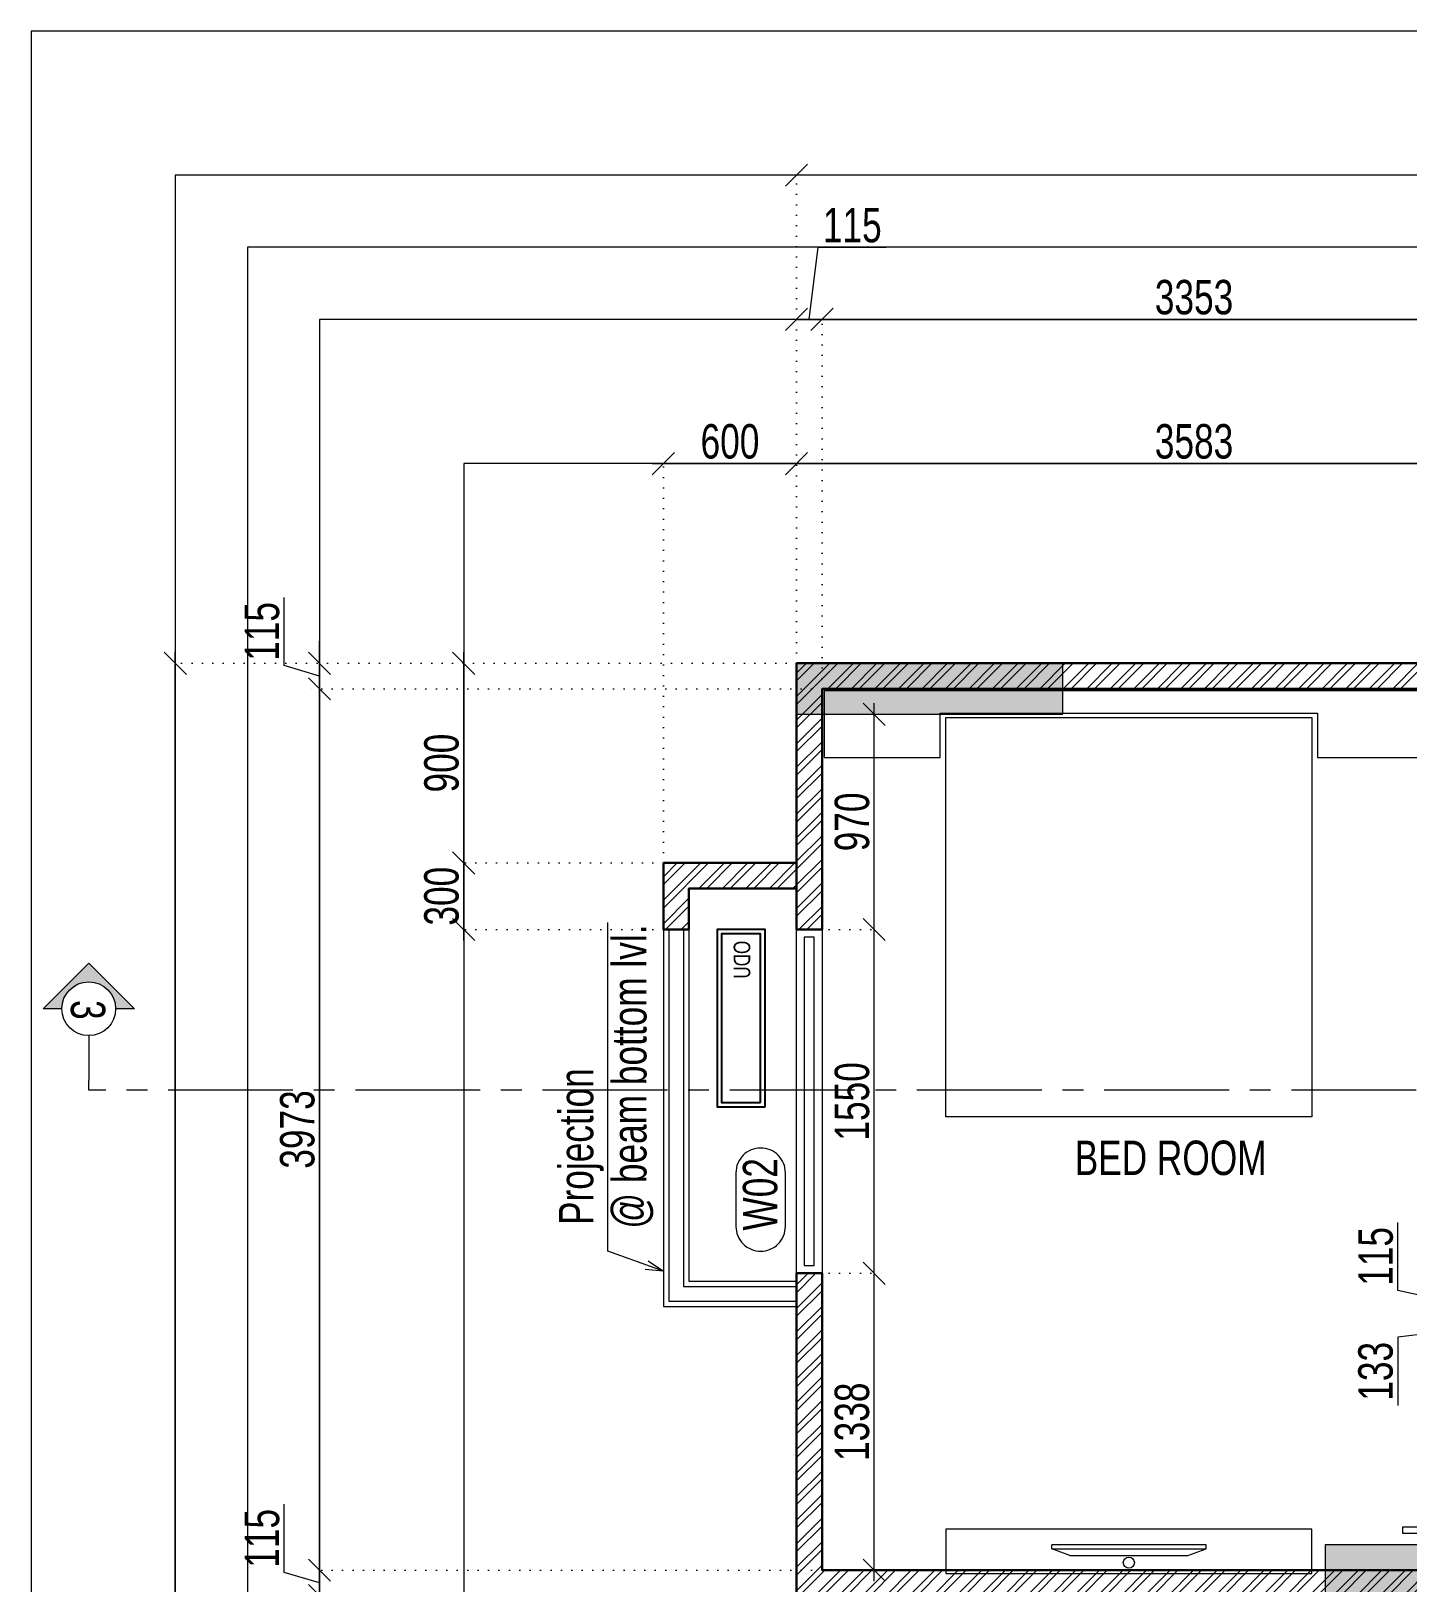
# Model space of a CAD drawing. Header units: inches. Extents: x 785882 to 928568, y 496782 to 576896.
# Drawn here: x 859836 to 866041, y 559058 to 566054 of the extents above; entities that cross this region are included whole.
import ezdxf
from ezdxf.enums import TextEntityAlignment as Align

# ---------------------------------------------------------------- set-up
doc = ezdxf.new("R2010")
doc.units = ezdxf.units.IN
doc.header["$LTSCALE"] = 750
doc.header["$MEASUREMENT"] = 0
for name, pattern in [('CENTER', [2, 1.25, -0.25, 0.25, -0.25]), ('CENTER2', [1.125, 0.75, -0.125, 0.125, -0.125]), ('DOT', [0.25, 0, -0.25]), ('HIDDEN', [0.375, 0.25, -0.125])]:
    doc.linetypes.add(name, pattern=pattern)
for name, color, linetype, lineweight in [('COLUMN', 5, 'Continuous', 13), ('DIMENSION WORKING-MSA', 222, 'Continuous', 13), ('DOOR-MSA', 50, 'Continuous', 13), ('ELE-01-MSA', 7, 'Continuous', 30), ('ELE-03-MSA', 145, 'Continuous', 18), ('FURNITURE-MSA', 251, 'Continuous', 5), ('SECTION LINE', 14, 'CENTER', 9), ('TEXT DETAIL-MSA', 212, 'Continuous', 13), ('TEXT ROOM NAME-MSA', 210, 'Continuous', 13), ('WALL HATCH-MSA', 251, 'Continuous', 9), ('WALL-MSA', 32, 'Continuous', 30), ('WINDOE NO-MAS', 4, 'Continuous', 9), ('WINDOW-MSA', 50, 'Continuous', 13)]:
    doc.layers.add(name, color=color, linetype=linetype, lineweight=lineweight)
doc.layers.add('ELE-02-MSA', color=4, linetype='Continuous')
doc.layers.add('R.C.C HATCH-MSA', color=250, linetype='Continuous')
doc.styles.add('125', font='swisscl.ttf', dxfattribs={"height": 125})
doc.styles.add('AR', font='swisscl.ttf')
doc.styles.add('ARIAL', font='swisscl.ttf', dxfattribs={"height": 360})
doc.styles.add('Arial Narrow', font='swisscl.ttf', dxfattribs={"height": 150})
doc.styles.add('Arial-Reg+0.8Sc', font='swisscl.ttf')
doc.styles.add('MtXpl_Swis721_LtCn_B', font='swisscl.ttf')
doc.dimstyles.new('100 K.T', dxfattribs={"dimtxt": 360, "dimasz": 80, "dimexe": 0.18, "dimexo": 0.0625, "dimgap": 1, "dimtad": 1, "dimdec": 0, "dimzin": 0, "dimdsep": 46, "dimtxsty": 'ARIAL', "dimblk": 'DOT', "dimcen": 0.09, "dimse1": 1, "dimse2": 1, "dimclrd": 50, "dimclrt": 256, "dimadec": 0, "dimazin": 0, "dimtfac": 1, "dimtdec": 0, "dimtofl": 0, "dimtmove": 1, "dimatfit": 0, "dimfxl": 1, "dimtolj": 1, "dimtzin": 0, "dimlwd": -1, "dimarcsym": 0})
doc.dimstyles.new('WORKING DIM', dxfattribs={"dimtxt": 155, "dimasz": 100, "dimexe": 50, "dimexo": 0, "dimgap": 20, "dimtad": 1, "dimdec": 0, "dimzin": 0, "dimdsep": 46, "dimtxsty": 'AR', "dimblk": 'OBLIQUE', "dimcen": 0.09, "dimdle": 50, "dimclrd": 256, "dimclre": 250, "dimclrt": 256, "dimadec": 0, "dimazin": 0, "dimtfac": 1, "dimtdec": 0, "dimtofl": 0, "dimtmove": 1, "dimatfit": 0, "dimfxl": 1, "dimtolj": 1, "dimtzin": 0, "dimlwd": -1, "dimlwe": -1, "dimarcsym": 0})
pattern_1 = [(45, (36976.4, 0), (-53.0330086, 53.0330086), []), (45, (37011.755, 0), (-53.0330086, 53.0330086), [])]

# ---------------------------------------------------------------- blocks, each defined once
blk = doc.blocks.new('A$Cbea8c011')
at = {"layer": 'ELE-02-MSA', "elevation": 0}
for points in [[(400, -108.3), (-400, -108.3), (-400, 108.3), (400, 108.3)], [(380, -88.3), (-380, -88.3), (-380, 88.3), (380, 88.3)]]:
    blk.add_lwpolyline(points, close=True, dxfattribs=at)
at = {"layer": 'TEXT DETAIL-MSA', "style": 'Arial Narrow'}
blk.add_text('ODU', height=75, dxfattribs=at).set_placement((-349.2, -41.5, 0))
blk = doc.blocks.new('BLOCK-G & H TYPICAL COLOUMN')
at = {"layer": 'R.C.C HATCH-MSA'}
h = blk.add_hatch(color=256, dxfattribs=at)
h.dxf.hatch_style = 1
h.paths.add_polyline_path([(172697.62, -104207.75), (172688.57, -104207.75), (172688.57, -104255), (172697.62, -104255)])
h.paths.add_polyline_path([(172327.12, -104207.75), (172336.18, -104207.75), (172336.18, -104255), (172327.12, -104255)])
h.paths.add_polyline_path([(172819.88, -104207.75), (172819.88, -104216.81), (172867.12, -104216.81), (172867.12, -104207.75)])
h.paths.add_polyline_path([(172204.87, -104207.75), (172204.87, -104216.81), (172157.62, -104216.81), (172157.62, -104207.75)])
h.paths.add_polyline_path([(172561.18, -104240.06), (172552.12, -104240.06), (172552.12, -104287.31), (172561.18, -104287.31)])
h.paths.add_polyline_path([(172463.57, -104240.06), (172472.62, -104240.06), (172472.62, -104287.31), (172463.57, -104287.31)])
h.paths.add_polyline_path([(172177.87, -104422.2), (172177.87, -104431.25), (172130.62, -104431.25), (172130.62, -104422.2)])
h.paths.add_polyline_path([(172894.12, -104422.2), (172894.12, -104431.25), (172846.88, -104431.25), (172846.88, -104422.2)])
h.paths.add_polyline_path([(172336.12, -104486.75), (172336.12, -104495.81), (172288.87, -104495.81), (172288.87, -104486.75)])
h.paths.add_polyline_path([(172202.62, -104543.75), (172202.62, -104552.81), (172155.37, -104552.81), (172155.37, -104543.75)])
h.paths.add_polyline_path([(172822.13, -104543.75), (172822.13, -104552.81), (172869.37, -104552.81), (172869.37, -104543.75)])
h.paths.add_polyline_path([(172516.9, -104495.81), (172507.85, -104495.81), (172507.85, -104448.56), (172516.9, -104448.56)])
h.paths.add_polyline_path([(172697.62, -104104.25), (172688.57, -104104.25), (172688.57, -104057.01), (172697.62, -104057.01)])
h.paths.add_polyline_path([(172327.12, -104104.25), (172336.18, -104104.25), (172336.18, -104057.01), (172327.12, -104057.01)])
h.paths.add_polyline_path([(172819.88, -104104.25), (172819.88, -104095.2), (172867.12, -104095.2), (172867.12, -104104.25)])
h.paths.add_polyline_path([(172204.87, -104104.25), (172204.87, -104095.2), (172157.62, -104095.2), (172157.62, -104104.25)])
h.paths.add_polyline_path([(172561.18, -104071.94), (172552.12, -104071.94), (172552.12, -104024.7), (172561.18, -104024.7)])
h.paths.add_polyline_path([(172463.57, -104071.94), (172472.62, -104071.94), (172472.62, -104024.7), (172463.57, -104024.7)])
h.paths.add_polyline_path([(172177.87, -103889.81), (172177.87, -103880.75), (172130.62, -103880.75), (172130.62, -103889.81)])
h.paths.add_polyline_path([(172894.12, -103889.81), (172894.12, -103880.75), (172846.88, -103880.75), (172846.88, -103889.81)])
h.paths.add_polyline_path([(172336.12, -103825.25), (172336.12, -103816.2), (172288.87, -103816.2), (172288.87, -103825.25)])
h.paths.add_polyline_path([(172202.62, -103768.25), (172202.62, -103759.2), (172155.37, -103759.2), (172155.37, -103768.25)])
h.paths.add_polyline_path([(172822.13, -103768.25), (172822.13, -103759.2), (172869.37, -103759.2), (172869.37, -103768.25)])
h.paths.add_polyline_path([(172516.9, -103816.2), (172507.85, -103816.2), (172507.85, -103863.44), (172516.9, -103863.44)])
h.paths.add_polyline_path([(172548.37, -103699.31), (172548.37, -103690.25), (172595.62, -103690.25), (172595.62, -103699.31)])
h.paths.add_polyline_path([(172476.37, -103699.31), (172476.37, -103690.25), (172429.13, -103690.25), (172429.13, -103699.31)])
h.paths.add_polyline_path([(172726.82, -103612.31), (172726.82, -103603.25), (172774.06, -103603.25), (172774.06, -103612.31)])
h.paths.add_polyline_path([(172297.93, -103612.31), (172297.93, -103603.25), (172250.69, -103603.25), (172250.69, -103612.31)])
h.paths.add_polyline_path([(172920.37, -103523.81), (172920.37, -103514.75), (172857.56, -103514.75), (172857.56, -103523.81)])
h.paths.add_polyline_path([(172104.37, -103523.81), (172104.37, -103514.75), (172167.19, -103514.75), (172167.19, -103523.81)])
h.paths.add_polyline_path([(172476.37, -103492.94), (172467.32, -103492.94), (172467.32, -103445.7), (172476.37, -103445.7)])
h.paths.add_polyline_path([(172548.37, -103492.94), (172557.43, -103492.94), (172557.43, -103445.7), (172548.37, -103445.7)])
h.paths.add_polyline_path([(172663.43, -103454.75), (172759.5, -103454.75), (172759.5, -103349.7), (172663.43, -103349.7), (172663.43, -103358.75), (172750.44, -103358.75), (172750.44, -103445.7), (172663.43, -103445.7)])
h.paths.add_polyline_path([(172361.32, -103454.75), (172265.25, -103454.75), (172265.25, -103349.7), (172361.32, -103349.7), (172361.32, -103358.75), (172274.31, -103358.75), (172274.31, -103445.7), (172361.32, -103445.7)])
h.paths.add_polyline_path([(172428.37, -103358.75), (172419.32, -103358.75), (172419.32, -103311.51), (172428.37, -103311.51)])
h.paths.add_polyline_path([(172428.37, -103132.74), (172419.32, -103132.74), (172419.32, -103179.99), (172428.37, -103179.99)])
h.paths.add_polyline_path([(172151.62, -103286.75), (172151.62, -103277.7), (172104.37, -103277.7), (172104.37, -103286.75)])
h.paths.add_polyline_path([(172245.43, -103162.74), (172245.43, -103153.68), (172198.19, -103153.68), (172198.19, -103162.74)])
h.paths.add_polyline_path([(172428.37, -103021.25), (172419.32, -103021.25), (172419.32, -103068.5), (172428.37, -103068.5)])
h.paths.add_polyline_path([(172245.43, -102997.25), (172236.37, -102997.25), (172236.37, -103044.5), (172245.43, -103044.5)])
h.paths.add_polyline_path([(172104.37, -102997.25), (172104.37, -103006.31), (172151.62, -103006.31), (172151.62, -102997.25)])
h.paths.add_polyline_path([(172596.37, -103358.75), (172605.43, -103358.75), (172605.43, -103311.51), (172596.37, -103311.51)])
h.paths.add_polyline_path([(172596.37, -103132.74), (172605.43, -103132.74), (172605.43, -103179.99), (172596.37, -103179.99)])
h.paths.add_polyline_path([(172873.13, -103286.75), (172873.13, -103277.7), (172920.37, -103277.7), (172920.37, -103286.75)])
h.paths.add_polyline_path([(172779.32, -103162.74), (172779.32, -103153.68), (172826.56, -103153.68), (172826.56, -103162.74)])
h.paths.add_polyline_path([(172596.37, -103021.25), (172605.43, -103021.25), (172605.43, -103068.5), (172596.37, -103068.5)])
h.paths.add_polyline_path([(172779.32, -102997.25), (172788.37, -102997.25), (172788.37, -103044.5), (172779.32, -103044.5)])
h.paths.add_polyline_path([(172920.37, -102997.25), (172920.37, -103006.31), (172873.13, -103006.31), (172873.13, -102997.25)])
h.paths.add_polyline_path([(172548.37, -104612.7), (172548.37, -104621.75), (172595.62, -104621.75), (172595.62, -104612.7)])
h.paths.add_polyline_path([(172476.37, -104612.7), (172476.37, -104621.75), (172429.13, -104621.75), (172429.13, -104612.7)])
h.paths.add_polyline_path([(172297.93, -104699.7), (172297.93, -104708.75), (172250.69, -104708.75), (172250.69, -104699.7)])
h.paths.add_polyline_path([(172104.37, -104788.2), (172104.37, -104797.25), (172167.19, -104797.25), (172167.19, -104788.2)])
h.paths.add_polyline_path([(172726.82, -104699.7), (172726.82, -104708.75), (172774.06, -104708.75), (172774.06, -104699.7)])
h.paths.add_polyline_path([(172920.37, -104788.2), (172920.37, -104797.25), (172857.56, -104797.25), (172857.56, -104788.2)])
h.paths.add_polyline_path([(172476.37, -104819.06), (172467.32, -104819.06), (172467.32, -104866.31), (172476.37, -104866.31)])
h.paths.add_polyline_path([(172548.37, -104819.06), (172557.43, -104819.06), (172557.43, -104866.31), (172548.37, -104866.31)])
h.paths.add_polyline_path([(172663.43, -104857.25), (172759.5, -104857.25), (172759.5, -104962.31), (172663.43, -104962.31), (172663.43, -104953.25), (172750.44, -104953.25), (172750.44, -104866.31), (172663.43, -104866.31)])
h.paths.add_polyline_path([(172361.32, -104857.25), (172265.25, -104857.25), (172265.25, -104962.31), (172361.32, -104962.31), (172361.32, -104953.25), (172274.31, -104953.25), (172274.31, -104866.31), (172361.32, -104866.31)])
h.paths.add_polyline_path([(172428.37, -104953.25), (172419.32, -104953.25), (172419.32, -105000.5), (172428.37, -105000.5)])
h.paths.add_polyline_path([(172428.37, -105178.31), (172419.32, -105178.31), (172419.32, -105131.06), (172428.37, -105131.06)])
h.paths.add_polyline_path([(172151.62, -105025.25), (172151.62, -105034.31), (172104.37, -105034.31), (172104.37, -105025.25)])
h.paths.add_polyline_path([(172245.43, -105072.5), (172236.37, -105072.5), (172236.37, -105025.25), (172245.43, -105025.25)])
h.paths.add_polyline_path([(172428.37, -105290.75), (172419.32, -105290.75), (172419.32, -105243.51), (172428.37, -105243.51)])
h.paths.add_polyline_path([(172245.43, -105314.75), (172236.37, -105314.75), (172236.37, -105267.51), (172245.43, -105267.51)])
h.paths.add_polyline_path([(172104.37, -105277.35), (172113.43, -105277.35), (172113.43, -105314.75), (172104.37, -105314.75)])
h.paths.add_polyline_path([(172596.37, -104953.25), (172605.43, -104953.25), (172605.43, -105000.5), (172596.37, -105000.5)])
h.paths.add_polyline_path([(172596.37, -105178.31), (172605.43, -105178.31), (172605.43, -105131.06), (172596.37, -105131.06)])
h.paths.add_polyline_path([(172873.13, -105025.25), (172873.13, -105034.31), (172920.37, -105034.31), (172920.37, -105025.25)])
h.paths.add_polyline_path([(172788.37, -105025.25), (172779.32, -105025.25), (172779.32, -105072.5), (172788.37, -105072.5)])
h.paths.add_polyline_path([(172596.37, -105290.75), (172605.43, -105290.75), (172605.43, -105243.51), (172596.37, -105243.51)])
h.paths.add_polyline_path([(172779.32, -105314.75), (172788.37, -105314.75), (172788.37, -105267.51), (172779.32, -105267.51)])
h.paths.add_polyline_path([(172911.32, -105314.75), (172920.37, -105314.75), (172920.37, -105277.35), (172911.32, -105277.35)])
h.paths.add_polyline_path([(172688.63, -104486.75), (172688.63, -104495.81), (172735.87, -104495.81), (172735.87, -104486.75)])
h.paths.add_polyline_path([(172688.63, -103825.25), (172688.63, -103816.2), (172735.87, -103816.2), (172735.87, -103825.25)])
at = {"layer": 'COLUMN'}
for points in [[(172104.37, -102997.25), (172104.37, -103006.31), (172151.62, -103006.31), (172151.62, -102997.25)], [(172245.43, -103162.74), (172245.43, -103153.68), (172198.19, -103153.68), (172198.19, -103162.74)]]:
    blk.add_lwpolyline(points, close=True, dxfattribs=at)
blk = doc.blocks.new('_Dot')
at = {"linetype": 'ByBlock', "lineweight": -2}
blk.add_line((-0.5, 0), (-1, 0), dxfattribs=at)
at = {"linetype": 'ByBlock', "const_width": 0.5}
blk.add_lwpolyline([(-0.25, 0, 1), (0.25, 0, 1)], format="xyb", close=True, dxfattribs=at)
blk = doc.blocks.new('G$C7997B730')
at = {"layer": 'FURNITURE-MSA'}
for p, q in [((36, 1325, 0), (0, 1325, 0)), ((0, 1325, 0), (0, 0, 0)), ((36, 1325, 0), (0, 1325, 0)), ((93, 1169, 0), (36, 1325, 0)), ((36, 0, 0), (36, 1325, 0)), ((93, 1169, 0), (36, 1325, 0)), ((93, 156, 0), (93, 1169, 0)), ((93, 156, 0), (36, 0, 0)), ((36, 0, 0), (0, 0, 0))]:
    blk.add_line(p, q, dxfattribs=at)
blk = doc.blocks.new('A$Caebde61c')
at = {"layer": 'FURNITURE-MSA'}
for points in [[(647.8, -225), (2347.8, -225), (2347.8, -425), (2897.8, -425), (2897.8, -125), (125, -125), (125, -425), (647.8, -425)], [(2322.8, -245), (2322.8, -2045), (672.8, -2045), (672.8, -245)], [(672.8, -3903.3), (672.8, -4103.3), (2322.8, -4103.3), (2322.8, -3903.3)]]:
    blk.add_lwpolyline(points, close=True, dxfattribs=at)
blk.add_circle((1497.8, -4054.2, 0), 25, dxfattribs=at)
at = {"layer": 'FURNITURE-MSA', "xscale": 0.5248800000000007, "yscale": 0.5248800000000007, "zscale": 0.5248800000000007, "rotation": 270.0000000000001}
blk.add_blockref('G$C7997B730', (1150.1, -3973.6, 0), dxfattribs=at)
blk = doc.blocks.new('Win-Tag-03')
blk.add_lwpolyline([(-130, 120), (130, 120, -0.414214), (250, 0), (250, 0, -0.414214), (130, -120), (-130, -120, -0.414214), (-250, 0), (-250, 0, -0.414214)], format="xyb", close=True)
blk = doc.blocks.new('section sym.')
h = blk.add_hatch(color=256)
h.dxf.hatch_style = 1
h.paths.add_polyline_path([(-240, 90), (-240, 152.8), (-392.8, 0), (-240, -152.8), (-240, -90, -0.414214), (-330, 0, -0.414214)])
at = {"layer": 'SECTION LINE', "linetype": 'Continuous'}
blk.add_line((-150, 0), (0, 0), dxfattribs=at)
blk.add_lwpolyline([(-240, -90), (-240, -152.8), (-392.8, 0), (-240, 152.8), (-240, 90)], dxfattribs=at)
blk.add_circle((-240, 0), 90, dxfattribs=at)
blk = doc.blocks.new('A$C37e82350')
at = {"layer": 'SECTION LINE', "linetype": 'CENTER2'}
blk.add_lwpolyline([(1868.5, 15657), (1925, 15657), (1925, -11419.6), (1880.9, -11419.6)], dxfattribs=at)
at = {"layer": 'SECTION LINE', "xscale": 1.347826086956522, "yscale": 1.347826086956522, "zscale": 1.347826086956522}
blk.add_blockref('section sym.', (1880.9, -11419.6), dxfattribs=at)
at = {"layer": 'SECTION LINE', "style": '125'}
blk.add_text('3', height=155, dxfattribs=at).set_placement((1562.4, -11422.6), align=Align.MIDDLE)
blk = doc.blocks.new('A$C16cd5f5f')
at = {"layer": 'WINDOW-MSA', "ltscale": 5000}
for points in [[(50, 50), (50, 850), (80, 850), (80, 50)], [(0, 0), (50, 0), (50, 115), (0, 115)], [(900, 0), (850, 0), (850, 115), (900, 115)]]:
    blk.add_lwpolyline(points, close=True, dxfattribs=at)
at = {"layer": 'WINDOW-MSA', "linetype": 'HIDDEN'}
for points in [[(50, 115), (850, 115)], [(50, 0), (850, 0)]]:
    blk.add_lwpolyline(points, dxfattribs=at)
blk = doc.blocks.new('_Oblique')
at = {"color": 0, "linetype": 'ByBlock', "lineweight": -2}
blk.add_line((-0.5, -0.5), (0.5, 0.5), dxfattribs=at)
blk = doc.blocks.new('*D2313')
at = {"layer": 'Defpoints', "color": 0, "ltscale": 0.25, "transparency": 16777216}
for p in [(863285.9, 564104), (863285.9, 563204), (862685.9, 562304)]:
    blk.add_point(p, dxfattribs=at)
at = {"layer": 'DIMENSION WORKING-MSA', "color": 250, "linetype": 'DOT', "ltscale": 0.25, "transparency": 16777216}
for p, q in [((862685.9, 562304), (862685.9, 564154)), ((863285.9, 563204), (863285.9, 564154))]:
    blk.add_line(p, q, dxfattribs=at)
at = {"layer": 'DIMENSION WORKING-MSA', "ltscale": 0.25, "transparency": 16777216}
blk.add_line((862635.9, 564104), (863335.9, 564104), dxfattribs=at)
at = {"layer": 'DIMENSION WORKING-MSA', "ltscale": 0.25, "transparency": 16777216, "xscale": 100, "yscale": 100, "zscale": 100, "rotation": 180}
blk.add_blockref('_Oblique', (862685.9, 564104), dxfattribs=at)
at = {"layer": 'DIMENSION WORKING-MSA', "ltscale": 0.25, "transparency": 16777216, "xscale": 100, "yscale": 100, "zscale": 100}
blk.add_blockref('_Oblique', (863285.9, 564104), dxfattribs=at)
at = {"layer": 'DIMENSION WORKING-MSA', "ltscale": 0.25, "transparency": 16777216, "insert": (862985.9, 564203.3), "char_height": 155, "attachment_point": 5, "style": 'AR'}
blk.add_mtext('\\A1;600', dxfattribs=at)
blk = doc.blocks.new('*D2314')
at = {"layer": 'Defpoints', "color": 0, "ltscale": 0.25, "transparency": 16777216}
for p in [(866868.7, 564104), (863285.9, 563204), (866868.7, 563204)]:
    blk.add_point(p, dxfattribs=at)
at = {"layer": 'DIMENSION WORKING-MSA', "color": 250, "linetype": 'DOT', "ltscale": 0.25, "transparency": 16777216}
for p, q in [((863285.9, 563204), (863285.9, 564154)), ((866868.7, 563204), (866868.7, 564154))]:
    blk.add_line(p, q, dxfattribs=at)
at = {"layer": 'DIMENSION WORKING-MSA', "ltscale": 0.25, "transparency": 16777216}
blk.add_line((863235.9, 564104), (866918.7, 564104), dxfattribs=at)
at = {"layer": 'DIMENSION WORKING-MSA', "ltscale": 0.25, "transparency": 16777216, "xscale": 100, "yscale": 100, "zscale": 100, "rotation": 180}
blk.add_blockref('_Oblique', (863285.9, 564104), dxfattribs=at)
at = {"layer": 'DIMENSION WORKING-MSA', "ltscale": 0.25, "transparency": 16777216, "xscale": 100, "yscale": 100, "zscale": 100}
blk.add_blockref('_Oblique', (866868.7, 564104), dxfattribs=at)
at = {"layer": 'DIMENSION WORKING-MSA', "ltscale": 0.25, "transparency": 16777216, "insert": (865077.3, 564203.4), "char_height": 155, "attachment_point": 5, "style": 'AR'}
blk.add_mtext('\\A1;3583', dxfattribs=at)
blk = doc.blocks.new('*D2334')
at = {"layer": 'Defpoints', "color": 0, "ltscale": 0.25, "transparency": 16777216}
for p in [(863400.9, 564754), (863285.9, 563204), (863400.9, 563089)]:
    blk.add_point(p, dxfattribs=at)
at = {"layer": 'DIMENSION WORKING-MSA', "ltscale": 0.25, "transparency": 16777216}
for p, q in [((863343.4, 564754), (863383.7, 565079)), ((863383.7, 565079), (863690.5, 565079)), ((863285.9, 564754), (863185.9, 564754)), ((863285.9, 564754), (863400.9, 564754)), ((863400.9, 564754), (863500.9, 564754))]:
    blk.add_line(p, q, dxfattribs=at)
at = {"layer": 'DIMENSION WORKING-MSA', "color": 250, "linetype": 'DOT', "ltscale": 0.25, "transparency": 16777216}
for p, q in [((863285.9, 563204), (863285.9, 564804)), ((863400.9, 563089), (863400.9, 564804))]:
    blk.add_line(p, q, dxfattribs=at)
at = {"layer": 'DIMENSION WORKING-MSA', "ltscale": 0.25, "transparency": 16777216, "xscale": 100, "yscale": 100, "zscale": 100}
blk.add_blockref('_Oblique', (863285.9, 564754), dxfattribs=at)
at = {"layer": 'DIMENSION WORKING-MSA', "ltscale": 0.25, "transparency": 16777216, "xscale": 100, "yscale": 100, "zscale": 100, "rotation": 180}
blk.add_blockref('_Oblique', (863400.9, 564754), dxfattribs=at)
at = {"layer": 'DIMENSION WORKING-MSA', "ltscale": 0.25, "transparency": 16777216, "insert": (863537.1, 565178), "char_height": 155, "attachment_point": 5, "style": 'AR'}
blk.add_mtext('\\A1;115', dxfattribs=at)
blk = doc.blocks.new('*D2335')
at = {"layer": 'Defpoints', "color": 0, "ltscale": 0.25, "transparency": 16777216}
for p in [(866753.7, 564754), (863400.9, 563089), (866753.7, 562004, 0)]:
    blk.add_point(p, dxfattribs=at)
at = {"layer": 'DIMENSION WORKING-MSA', "color": 250, "linetype": 'DOT', "ltscale": 0.25, "transparency": 16777216}
for p, q in [((863400.9, 563089), (863400.9, 564804)), ((866753.7, 562004), (866753.7, 564804))]:
    blk.add_line(p, q, dxfattribs=at)
at = {"layer": 'DIMENSION WORKING-MSA', "ltscale": 0.25, "transparency": 16777216}
blk.add_line((863350.9, 564754), (866803.7, 564754), dxfattribs=at)
at = {"layer": 'DIMENSION WORKING-MSA', "ltscale": 0.25, "transparency": 16777216, "xscale": 100, "yscale": 100, "zscale": 100, "rotation": 180}
blk.add_blockref('_Oblique', (863400.9, 564754), dxfattribs=at)
at = {"layer": 'DIMENSION WORKING-MSA', "ltscale": 0.25, "transparency": 16777216, "xscale": 100, "yscale": 100, "zscale": 100}
blk.add_blockref('_Oblique', (866753.7, 564754), dxfattribs=at)
at = {"layer": 'DIMENSION WORKING-MSA', "ltscale": 0.25, "transparency": 16777216, "insert": (865077.3, 564853.4), "char_height": 155, "attachment_point": 5, "style": 'AR'}
blk.add_mtext('\\A1;3353', dxfattribs=at)
blk = doc.blocks.new('*D2288')
at = {"layer": 'Defpoints', "color": 0, "ltscale": 0.25, "transparency": 16777216}
for p in [(863285.9, 565404), (863285.9, 563204), (884012.3, 563204)]:
    blk.add_point(p, dxfattribs=at)
at = {"layer": 'DIMENSION WORKING-MSA', "ltscale": 0.25, "transparency": 16777216}
blk.add_line((884062.3, 565404), (863235.9, 565404), dxfattribs=at)
at = {"layer": 'DIMENSION WORKING-MSA', "color": 250, "linetype": 'DOT', "ltscale": 0.25, "transparency": 16777216}
for p, q in [((863285.9, 563204), (863285.9, 565454)), ((884012.3, 563204), (884012.3, 565454))]:
    blk.add_line(p, q, dxfattribs=at)
at = {"layer": 'DIMENSION WORKING-MSA', "ltscale": 0.25, "transparency": 16777216, "xscale": 100, "yscale": 100, "zscale": 100, "rotation": 180}
blk.add_blockref('_Oblique', (863285.9, 565404), dxfattribs=at)
at = {"layer": 'DIMENSION WORKING-MSA', "ltscale": 0.25, "transparency": 16777216, "xscale": 100, "yscale": 100, "zscale": 100}
blk.add_blockref('_Oblique', (884012.3, 565404), dxfattribs=at)
at = {"layer": 'DIMENSION WORKING-MSA', "ltscale": 0.25, "transparency": 16777216, "insert": (873649.1, 565503.3), "char_height": 155, "attachment_point": 5, "style": 'AR'}
blk.add_mtext('\\A1;20726', dxfattribs=at)
blk = doc.blocks.new('*D2151')
at = {"layer": 'Defpoints', "color": 0, "ltscale": 0.25, "transparency": 16777216}
for p in [(861785.9, 562304), (862685.9, 562304), (862685.9, 562004)]:
    blk.add_point(p, dxfattribs=at)
at = {"layer": 'DIMENSION WORKING-MSA', "ltscale": 0.25, "transparency": 16777216}
blk.add_line((861785.9, 561954), (861785.9, 562354), dxfattribs=at)
at = {"layer": 'DIMENSION WORKING-MSA', "color": 250, "linetype": 'DOT', "ltscale": 0.25, "transparency": 16777216}
for p, q in [((862685.9, 562304), (861735.9, 562304)), ((862685.9, 562004), (861735.9, 562004))]:
    blk.add_line(p, q, dxfattribs=at)
at = {"layer": 'DIMENSION WORKING-MSA', "ltscale": 0.25, "transparency": 16777216, "xscale": 100, "yscale": 100, "zscale": 100}
for p, rotation in [((861785.9, 562304), 90), ((861785.9, 562004), 270)]:
    blk.add_blockref('_Oblique', p, dxfattribs=dict(at, rotation=rotation))
at = {"layer": 'DIMENSION WORKING-MSA', "ltscale": 0.25, "transparency": 16777216, "insert": (861686.4, 562154), "char_height": 155, "attachment_point": 5, "rotation": 90, "style": 'AR'}
blk.add_mtext('\\A1;300', dxfattribs=at)
blk = doc.blocks.new('*D2133')
at = {"layer": 'Defpoints', "color": 0, "ltscale": 0.25, "transparency": 16777216}
for p in [(861785.9, 563204), (863285.9, 563204), (862685.9, 562304)]:
    blk.add_point(p, dxfattribs=at)
at = {"layer": 'DIMENSION WORKING-MSA', "ltscale": 0.25, "transparency": 16777216}
blk.add_line((861785.9, 562254), (861785.9, 563254), dxfattribs=at)
at = {"layer": 'DIMENSION WORKING-MSA', "color": 250, "linetype": 'DOT', "ltscale": 0.25, "transparency": 16777216}
for p, q in [((863285.9, 563204), (861735.9, 563204)), ((862685.9, 562304), (861735.9, 562304))]:
    blk.add_line(p, q, dxfattribs=at)
at = {"layer": 'DIMENSION WORKING-MSA', "ltscale": 0.25, "transparency": 16777216, "xscale": 100, "yscale": 100, "zscale": 100}
for p, rotation in [((861785.9, 563204), 90), ((861785.9, 562304), 270)]:
    blk.add_blockref('_Oblique', p, dxfattribs=dict(at, rotation=rotation))
at = {"layer": 'DIMENSION WORKING-MSA', "ltscale": 0.25, "transparency": 16777216, "insert": (861686.5, 562754), "char_height": 155, "attachment_point": 5, "rotation": 90, "style": 'AR'}
blk.add_mtext('\\A1;900', dxfattribs=at)
blk = doc.blocks.new('*D2132')
at = {"layer": 'Defpoints', "color": 0, "ltscale": 0.25, "transparency": 16777216}
for p in [(861135.9, 559115.7), (863400.9, 559115.7), (863400.9, 559000.7)]:
    blk.add_point(p, dxfattribs=at)
at = {"layer": 'DIMENSION WORKING-MSA', "ltscale": 0.25, "transparency": 16777216}
for p, q in [((860976.8, 559105.9), (860976.8, 559412.7)), ((861135.9, 559115.7), (861135.9, 559215.7)), ((861135.9, 559058.2), (860976.8, 559105.9)), ((861135.9, 559000.7), (861135.9, 559115.7)), ((861135.9, 559000.7), (861135.9, 558900.7))]:
    blk.add_line(p, q, dxfattribs=at)
at = {"layer": 'DIMENSION WORKING-MSA', "color": 250, "linetype": 'DOT', "ltscale": 0.25, "transparency": 16777216}
for p, q in [((863400.9, 559115.7), (861085.9, 559115.7)), ((863400.9, 559000.7), (861085.9, 559000.7))]:
    blk.add_line(p, q, dxfattribs=at)
at = {"layer": 'DIMENSION WORKING-MSA', "ltscale": 0.25, "transparency": 16777216, "xscale": 100, "yscale": 100, "zscale": 100}
for p, rotation in [((861135.9, 559115.7), 270), ((861135.9, 559000.7), 90)]:
    blk.add_blockref('_Oblique', p, dxfattribs=dict(at, rotation=rotation))
at = {"layer": 'DIMENSION WORKING-MSA', "ltscale": 0.25, "transparency": 16777216, "insert": (860877.7, 559259.3), "char_height": 155, "attachment_point": 5, "rotation": 90, "style": 'AR'}
blk.add_mtext('\\A1;115', dxfattribs=at)
blk = doc.blocks.new('*D2108')
at = {"layer": 'Defpoints', "color": 0, "ltscale": 0.25, "transparency": 16777216}
for p in [(861135.9, 563089), (863400.9, 563089), (863400.9, 559115.7)]:
    blk.add_point(p, dxfattribs=at)
at = {"layer": 'DIMENSION WORKING-MSA', "ltscale": 0.25, "transparency": 16777216}
blk.add_line((861135.9, 559065.7), (861135.9, 563139), dxfattribs=at)
at = {"layer": 'DIMENSION WORKING-MSA', "color": 250, "linetype": 'DOT', "ltscale": 0.25, "transparency": 16777216}
for p, q in [((863400.9, 563089), (861085.9, 563089)), ((863400.9, 559115.7), (861085.9, 559115.7))]:
    blk.add_line(p, q, dxfattribs=at)
at = {"layer": 'DIMENSION WORKING-MSA', "ltscale": 0.25, "transparency": 16777216, "xscale": 100, "yscale": 100, "zscale": 100}
for p, rotation in [((861135.9, 563089), 90), ((861135.9, 559115.7), 270)]:
    blk.add_blockref('_Oblique', p, dxfattribs=dict(at, rotation=rotation))
at = {"layer": 'DIMENSION WORKING-MSA', "ltscale": 0.25, "transparency": 16777216, "insert": (861036.5, 561102.3), "char_height": 155, "attachment_point": 5, "rotation": 90, "style": 'AR'}
blk.add_mtext('\\A1;3973', dxfattribs=at)
blk = doc.blocks.new('*D2109')
at = {"layer": 'Defpoints', "color": 0, "ltscale": 0.25, "transparency": 16777216}
for p in [(861135.9, 563204), (863285.9, 563204), (863400.9, 563089)]:
    blk.add_point(p, dxfattribs=at)
at = {"layer": 'DIMENSION WORKING-MSA', "ltscale": 0.25, "transparency": 16777216}
for p, q in [((860976.8, 563194.2), (860976.8, 563501)), ((861135.9, 563204), (861135.9, 563304)), ((861135.9, 563146.5), (860976.8, 563194.2)), ((861135.9, 563089), (861135.9, 563204)), ((861135.9, 563089), (861135.9, 562989))]:
    blk.add_line(p, q, dxfattribs=at)
at = {"layer": 'DIMENSION WORKING-MSA', "color": 250, "linetype": 'DOT', "ltscale": 0.25, "transparency": 16777216}
for p, q in [((863285.9, 563204), (861085.9, 563204)), ((863400.9, 563089), (861085.9, 563089))]:
    blk.add_line(p, q, dxfattribs=at)
at = {"layer": 'DIMENSION WORKING-MSA', "ltscale": 0.25, "transparency": 16777216, "xscale": 100, "yscale": 100, "zscale": 100}
for p, rotation in [((861135.9, 563204), 270), ((861135.9, 563089), 90)]:
    blk.add_blockref('_Oblique', p, dxfattribs=dict(at, rotation=rotation))
at = {"layer": 'DIMENSION WORKING-MSA', "ltscale": 0.25, "transparency": 16777216, "insert": (860877.7, 563347.6), "char_height": 155, "attachment_point": 5, "rotation": 90, "style": 'AR'}
blk.add_mtext('\\A1;115', dxfattribs=at)
blk = doc.blocks.new('*D2110')
at = {"layer": 'Defpoints', "color": 0, "ltscale": 0.25, "transparency": 16777216}
for p in [(860485.9, 563204), (863285.9, 563204), (863285.9, 504339.5)]:
    blk.add_point(p, dxfattribs=at)
at = {"layer": 'DIMENSION WORKING-MSA', "ltscale": 0.25, "transparency": 16777216}
blk.add_line((860485.9, 504289.5), (860485.9, 563254), dxfattribs=at)
at = {"layer": 'DIMENSION WORKING-MSA', "color": 250, "linetype": 'DOT', "ltscale": 0.25, "transparency": 16777216}
for p, q in [((863285.9, 563204), (860435.9, 563204)), ((863285.9, 504339.5), (860435.9, 504339.5))]:
    blk.add_line(p, q, dxfattribs=at)
at = {"layer": 'DIMENSION WORKING-MSA', "ltscale": 0.25, "transparency": 16777216, "xscale": 100, "yscale": 100, "zscale": 100}
for p, rotation in [((860485.9, 563204), 90), ((860485.9, 504339.5), 270)]:
    blk.add_blockref('_Oblique', p, dxfattribs=dict(at, rotation=rotation))
at = {"layer": 'DIMENSION WORKING-MSA', "ltscale": 0.25, "transparency": 16777216, "insert": (860386.5, 533771.7), "char_height": 155, "attachment_point": 5, "rotation": 90, "style": 'AR'}
blk.add_mtext('\\A1;58865', dxfattribs=at)
blk = doc.blocks.new('*D2117')
at = {"layer": 'Defpoints', "color": 0, "ltscale": 0.25, "transparency": 16777216}
for p in [(866753.7, 560379), (866245.5, 560264), (866868.7, 560264)]:
    blk.add_point(p, dxfattribs=at)
at = {"layer": 'DIMENSION WORKING-MSA', "ltscale": 0.25, "transparency": 16777216}
for p, q in [((865995.5, 560376.8), (865995.5, 560683.6)), ((866245.5, 560379), (866245.5, 560479)), ((866245.5, 560321.5), (865995.5, 560376.8)), ((866245.5, 560379), (866245.5, 560264)), ((866245.5, 560264), (866245.5, 560164))]:
    blk.add_line(p, q, dxfattribs=at)
at = {"layer": 'DIMENSION WORKING-MSA', "color": 250, "linetype": 'DOT', "ltscale": 0.25, "transparency": 16777216}
for p, q in [((866753.7, 560379), (866195.5, 560379)), ((866868.7, 560264), (866195.5, 560264))]:
    blk.add_line(p, q, dxfattribs=at)
at = {"layer": 'DIMENSION WORKING-MSA', "ltscale": 0.25, "transparency": 16777216, "xscale": 100, "yscale": 100, "zscale": 100}
for p, rotation in [((866245.5, 560379), 270), ((866245.5, 560264), 90)]:
    blk.add_blockref('_Oblique', p, dxfattribs=dict(at, rotation=rotation))
at = {"layer": 'DIMENSION WORKING-MSA', "ltscale": 0.25, "transparency": 16777216, "insert": (865896.4, 560530.2), "char_height": 155, "attachment_point": 5, "rotation": 90, "style": 'AR'}
blk.add_mtext('\\A1;115', dxfattribs=at)
blk = doc.blocks.new('*D2118')
at = {"layer": 'Defpoints', "color": 0, "ltscale": 0.25, "transparency": 16777216}
for p in [(866868.7, 560264), (866245.5, 560130.7), (866753.7, 560130.7, 0)]:
    blk.add_point(p, dxfattribs=at)
at = {"layer": 'DIMENSION WORKING-MSA', "ltscale": 0.25, "transparency": 16777216}
for p, q in [((866245.5, 560314), (866245.5, 560080.7)), ((866245.5, 560197.3), (865995.5, 560166)), ((865995.5, 560166), (865995.5, 559858.6))]:
    blk.add_line(p, q, dxfattribs=at)
at = {"layer": 'DIMENSION WORKING-MSA', "color": 250, "linetype": 'DOT', "ltscale": 0.25, "transparency": 16777216}
for p, q in [((866868.7, 560264), (866195.5, 560264)), ((866753.7, 560130.7), (866195.5, 560130.7))]:
    blk.add_line(p, q, dxfattribs=at)
at = {"layer": 'DIMENSION WORKING-MSA', "ltscale": 0.25, "transparency": 16777216, "xscale": 100, "yscale": 100, "zscale": 100}
for p, rotation in [((866245.5, 560264), 90), ((866245.5, 560130.7), 270)]:
    blk.add_blockref('_Oblique', p, dxfattribs=dict(at, rotation=rotation))
at = {"layer": 'DIMENSION WORKING-MSA', "ltscale": 0.25, "transparency": 16777216, "insert": (865896.1, 560012.3), "char_height": 155, "attachment_point": 5, "rotation": 90, "style": 'AR'}
blk.add_mtext('\\A1;133', dxfattribs=at)
blk = doc.blocks.new('*D2099')
at = {"layer": 'Defpoints', "color": 0, "ltscale": 0.25, "transparency": 16777216}
for p in [(863385.9, 560454), (863635.9, 560454), (863635.9, 559115.7)]:
    blk.add_point(p, dxfattribs=at)
at = {"layer": 'DIMENSION WORKING-MSA', "ltscale": 0.25, "transparency": 16777216}
blk.add_line((863635.9, 559065.7), (863635.9, 560504), dxfattribs=at)
at = {"layer": 'DIMENSION WORKING-MSA', "color": 250, "linetype": 'DOT', "ltscale": 0.25, "transparency": 16777216}
for p, q in [((863385.9, 560454), (863685.9, 560454)), ((863635.9, 559115.7), (863685.9, 559115.7))]:
    blk.add_line(p, q, dxfattribs=at)
at = {"layer": 'DIMENSION WORKING-MSA', "ltscale": 0.25, "transparency": 16777216, "xscale": 100, "yscale": 100, "zscale": 100}
for p, rotation in [((863635.9, 560454), 90), ((863635.9, 559115.7), 270)]:
    blk.add_blockref('_Oblique', p, dxfattribs=dict(at, rotation=rotation))
at = {"layer": 'DIMENSION WORKING-MSA', "ltscale": 0.25, "transparency": 16777216, "insert": (863536.4, 559784.8), "char_height": 155, "attachment_point": 5, "rotation": 90, "style": 'AR'}
blk.add_mtext('\\A1;1338', dxfattribs=at)
blk = doc.blocks.new('*D2100')
at = {"layer": 'Defpoints', "color": 0, "ltscale": 0.25, "transparency": 16777216}
for p in [(863385.9, 562004), (863635.9, 562004), (863385.9, 560454)]:
    blk.add_point(p, dxfattribs=at)
at = {"layer": 'DIMENSION WORKING-MSA', "ltscale": 0.25, "transparency": 16777216}
blk.add_line((863635.9, 560404), (863635.9, 562054), dxfattribs=at)
at = {"layer": 'DIMENSION WORKING-MSA', "color": 250, "linetype": 'DOT', "ltscale": 0.25, "transparency": 16777216}
for p, q in [((863385.9, 562004), (863685.9, 562004)), ((863385.9, 560454), (863685.9, 560454))]:
    blk.add_line(p, q, dxfattribs=at)
at = {"layer": 'DIMENSION WORKING-MSA', "ltscale": 0.25, "transparency": 16777216, "xscale": 100, "yscale": 100, "zscale": 100}
for p, rotation in [((863635.9, 562004), 90), ((863635.9, 560454), 270)]:
    blk.add_blockref('_Oblique', p, dxfattribs=dict(at, rotation=rotation))
at = {"layer": 'DIMENSION WORKING-MSA', "ltscale": 0.25, "transparency": 16777216, "insert": (863536.5, 561229), "char_height": 155, "attachment_point": 5, "rotation": 90, "style": 'AR'}
blk.add_mtext('\\A1;1550', dxfattribs=at)
blk = doc.blocks.new('*D2101')
at = {"layer": 'Defpoints', "color": 0, "ltscale": 0.25, "transparency": 16777216}
for p in [(863635.9, 562974), (863635.9, 562974), (863385.9, 562004)]:
    blk.add_point(p, dxfattribs=at)
at = {"layer": 'DIMENSION WORKING-MSA', "ltscale": 0.25, "transparency": 16777216}
blk.add_line((863635.9, 561954), (863635.9, 563024), dxfattribs=at)
at = {"layer": 'DIMENSION WORKING-MSA', "color": 250, "linetype": 'DOT', "ltscale": 0.25, "transparency": 16777216}
for p, q in [((863635.9, 562974), (863685.9, 562974)), ((863385.9, 562004), (863685.9, 562004))]:
    blk.add_line(p, q, dxfattribs=at)
at = {"layer": 'DIMENSION WORKING-MSA', "ltscale": 0.25, "transparency": 16777216, "xscale": 100, "yscale": 100, "zscale": 100}
for p, rotation in [((863635.9, 562974), 90), ((863635.9, 562004), 270)]:
    blk.add_blockref('_Oblique', p, dxfattribs=dict(at, rotation=rotation))
at = {"layer": 'DIMENSION WORKING-MSA', "ltscale": 0.25, "transparency": 16777216, "insert": (863536.5, 562489), "char_height": 155, "attachment_point": 5, "rotation": 90, "style": 'AR'}
blk.add_mtext('\\A1;970', dxfattribs=at)

msp = doc.modelspace()

# ---------------------------------------------------------------- hatches: boundary and pattern name
at = {"layer": 'WALL HATCH-MSA'}
h = msp.add_hatch(dxfattribs=at)
h.set_pattern_fill('ANSI32', color=256, scale=200)
h.set_pattern_definition(pattern_1)
h.paths.add_polyline_path([(866753.7, 563089), (866753.7, 561129), (866868.7, 561129), (866868.7, 563204), (863285.9, 563204), (863285.9, 562004), (863400.9, 562004), (863400.9, 563089)])
h = msp.add_hatch(dxfattribs=at)
h.set_pattern_fill('ANSI32', color=256, scale=200)
h.set_pattern_definition(pattern_1)
h.paths.add_polyline_path([(863285.9, 562189), (863285.9, 562304), (862685.9, 562304), (862685.9, 562004), (862800.9, 562004), (862800.9, 562189)])
h = msp.add_hatch(dxfattribs=at)
h.set_pattern_fill('ANSI32', color=256, scale=200)
h.set_pattern_definition(pattern_1)
h.paths.add_polyline_path([(866868.7, 559000.7), (866868.7, 559115.7), (863400.9, 559115.7), (863400.9, 560454), (863285.9, 560454), (863285.9, 558600.7), (863400.9, 558600.7), (863400.9, 559000.7)])

# ---------------------------------------------------------------- linework, layer by layer
at = {"layer": 'Defpoints', "color": 1, "lineweight": 0}
for points in [[(887462.3, 566054), (859835.9, 566054), (859835.9, 501489.5), (887462.3, 501489.5)], [(886812.3, 565404), (860485.9, 565404), (860485.9, 502139.5), (886812.3, 502139.5)], [(886487.3, 565079), (860810.9, 565079), (860810.9, 502464.5), (886487.3, 502464.5)], [(886162.3, 564754), (861135.9, 564754), (861135.9, 502789.5), (886162.3, 502789.5)], [(885512.3, 564104), (861785.9, 564104), (861785.9, 503439.5), (885512.3, 503439.5)]]:
    msp.add_lwpolyline(points, close=True, dxfattribs=at)
at = {"layer": 'ELE-01-MSA', "lineweight": 0}
for p, q in [((862710.9, 562004), (862710.9, 560329)), ((862775.9, 562004), (862775.9, 560394)), ((862775.9, 560394), (863285.9, 560394)), ((862710.9, 560329), (863285.9, 560329))]:
    msp.add_line(p, q, dxfattribs=at)
at = {"layer": 'ELE-03-MSA', "lineweight": 0}
for p, q in [((862685.9, 562004), (862685.9, 560304)), ((862800.9, 562004), (862800.9, 560419)), ((862800.9, 560419), (863285.9, 560419)), ((862685.9, 560304), (863285.9, 560304))]:
    msp.add_line(p, q, dxfattribs=at)
at = {"layer": 'WALL-MSA'}
for p, q in [((866868.7, 563204), (863285.9, 563204)), ((866753.7, 563089), (863400.9, 563089)), ((863400.9, 559115.7), (866868.7, 559115.7))]:
    msp.add_line(p, q, dxfattribs=at)
at = {"layer": 'WALL-MSA', "linetype": 'ByBlock'}
for p, q in [((863285.9, 563204), (863285.9, 562004)), ((863400.9, 563089), (863400.9, 562004)), ((863400.9, 562004), (863285.9, 562004)), ((863285.9, 560454), (863285.9, 558600.7)), ((863400.9, 560454), (863285.9, 560454)), ((863400.9, 560454), (863400.9, 559115.7))]:
    msp.add_line(p, q, dxfattribs=at)
msp.add_lwpolyline([(862685.9, 562304), (862685.9, 562004), (862800.9, 562004), (862800.9, 562189), (863285.9, 562189), (863285.9, 562304)], close=True, dxfattribs=at)
at = {"layer": 'WINDOW-MSA'}
for p, q in [((863285.9, 560454), (863285.9, 562004)), ((863400.9, 562004), (863400.9, 560454))]:
    msp.add_line(p, q, dxfattribs=at)
msp.add_lwpolyline([(863365.9, 560489), (863365.9, 561969), (863320.9, 561969), (863320.9, 560489)], close=True, dxfattribs=at)

# ---------------------------------------------------------------- block references
at = {"color": 2, "rotation": 270}
msp.add_blockref('A$C37e82350', (871515.5, 563204), dxfattribs=at)
at = {"xscale": -1, "rotation": 90}
msp.add_blockref('A$Cbea8c011', (863035.9, 561604, 0), dxfattribs=at)
at = {"layer": 'COLUMN', "xscale": 25.4, "yscale": 25.4, "zscale": 25.4}
msp.add_blockref('BLOCK-G & H TYPICAL COLOUMN', (-3508165.2, 3179334.2), dxfattribs=at)
at = {"layer": 'DOOR-MSA', "extrusion": (2.86986e-42, -1.29247e-26, -1), "xscale": -1, "zscale": -1, "rotation": 270}
msp.add_blockref('A$C16cd5f5f', (-866868.7, 559230.7, 0), dxfattribs=at)
at = {"layer": 'FURNITURE-MSA'}
msp.add_blockref('A$Caebde61c', (863285.9, 563204), dxfattribs=at)
at = {"layer": 'WINDOE NO-MAS', "xscale": -0.9300595238095237, "yscale": 0.9300595238095237, "zscale": 0.9300595238095237, "rotation": 270.0000000000001}
msp.add_blockref('Win-Tag-03', (863124.3, 560786.2), dxfattribs=at)

# ---------------------------------------------------------------- texts
at = {"layer": 'TEXT DETAIL-MSA', "style": '125'}
for s, p in [('@ beam bottom lvl.', (862532.1, 561340.8)), ('Projection', (862292.4, 561025.1))]:
    msp.add_text(s, height=155, rotation=90, dxfattribs=at).set_placement(p, align=Align.MIDDLE_CENTER)
at = {"layer": 'TEXT ROOM NAME-MSA', "lineweight": 0, "style": 'MtXpl_Swis721_LtCn_B'}
msp.add_text('BED ROOM', height=155, dxfattribs=at).set_placement((864539.4, 560897.1))
at = {"layer": 'WINDOE NO-MAS', "style": 'Arial-Reg+0.8Sc'}
msp.add_text('W02', height=155, rotation=90, dxfattribs=at).set_placement((863121.7, 560810.1), align=Align.MIDDLE_CENTER)

# ---------------------------------------------------------------- dimensions: what is measured, and where the dimension line sits
at = {"layer": 'DIMENSION WORKING-MSA', "ltscale": 0.25}
for base, p1, p2, picture, middle in [((863285.9, 565404), (884012.3, 563204), (863285.9, 563204), '*D2288', (873649.1, 565503.3)), ((866753.7, 564754), (863400.9, 563089), (866753.7, 562004, 0), '*D2335', (865077.3, 564853.4)), ((863285.9, 564104), (862685.9, 562304), (863285.9, 563204), '*D2313', (862985.9, 564203.3)), ((866868.7, 564104), (863285.9, 563204), (866868.7, 563204), '*D2314', (865077.3, 564203.4))]:
    dim = msp.add_linear_dim(base=base, p1=p1, p2=p2, dimstyle='WORKING DIM', dxfattribs=at)
    dim.commit()
    dim.dimension.update_dxf_attribs({"geometry": picture, "text_midpoint": middle})
dim = msp.add_linear_dim(base=(863400.9, 564754), p1=(863285.9, 563204), p2=(863400.9, 563089), dimstyle='WORKING DIM', dxfattribs=at)
dim.commit()
dim.dimension.update_dxf_attribs({"geometry": '*D2334', "text_midpoint": (863403.7, 565079), "dimtype": 160})
for base, p1, p2, picture, middle in [((861135.9, 563204), (863400.9, 563089), (863285.9, 563204), '*D2109', (860877.7, 563214.2)), ((860485.8949523, 563203.9564724), (863285.8949528, 504339.4564721), (863285.8949528, 563203.9564724), '*D2110', (860386.5158566, 533771.7064723)), ((861785.9, 563204), (862685.9, 562304), (863285.9, 563204), '*D2133', (861686.5, 562754)), ((861135.9, 563089), (863400.9, 559115.7), (863400.9, 563089), '*D2108', (861036.5, 561102.3)), ((863635.9, 562974), (863385.9, 562004), (863635.9, 562974), '*D2101', (863536.5, 562489)), ((863635.9, 562004), (863385.9, 560454), (863385.9, 562004), '*D2100', (863536.5, 561229)), ((863635.9, 560454), (863635.9, 559115.7), (863385.9, 560454), '*D2099', (863536.4, 559784.8)), ((861135.9, 559115.7), (863400.9, 559000.7), (863400.9, 559115.7), '*D2132', (860877.7, 559125.9))]:
    dim = msp.add_linear_dim(base=base, p1=p1, p2=p2, angle=90, dimstyle='WORKING DIM', dxfattribs=at)
    dim.commit()
    dim.dimension.update_dxf_attribs({"geometry": picture, "text_midpoint": middle})
for base, p1, p2, picture, middle in [((861785.9, 562304), (862685.9, 562004), (862685.9, 562304), '*D2151', (861785.9, 562154)), ((866245.5, 560264), (866753.7, 560379), (866868.7, 560264), '*D2117', (865995.5, 560396.8)), ((866245.5, 560130.7), (866868.7, 560264), (866753.7, 560130.7, 0), '*D2118', (865995.5, 560146))]:
    dim = msp.add_linear_dim(base=base, p1=p1, p2=p2, angle=90, dimstyle='WORKING DIM', dxfattribs=at)
    dim.commit()
    dim.dimension.update_dxf_attribs({"geometry": picture, "text_midpoint": middle, "dimtype": 160})

# ---------------------------------------------------------------- leaders
at = {"layer": 'TEXT DETAIL-MSA'}
msp.add_leader([(862685.9, 560463.7), (862435.9, 560554), (862435.9, 562036)], dimstyle='100 K.T', override={"dimgap": 1, "dimtad": 0, "dimclrd": 256, "dimldrblk": 'Open30'}, dxfattribs=at)

doc.saveas('drawing.dxf')
